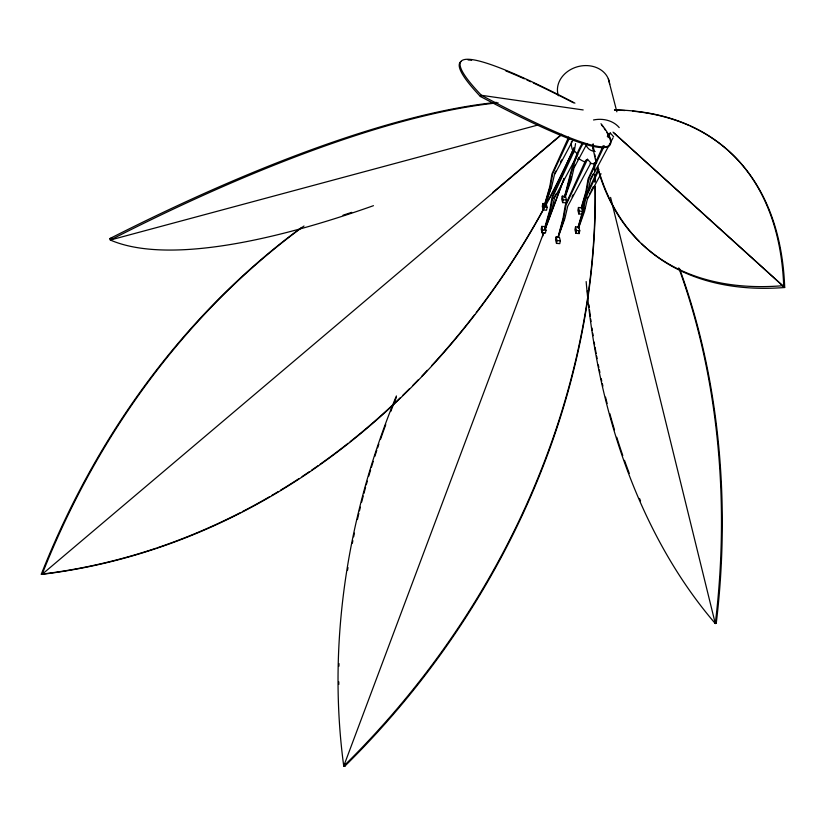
<?xml version="1.0" encoding="UTF-8"?>
<svg xmlns="http://www.w3.org/2000/svg" width="826" height="826" viewBox="0 0 826 826"><rect width="100%" height="100%" fill="white"/><g stroke="black" fill="none" stroke-linecap="round" stroke-linejoin="round"><path stroke-width="1.24" d="M575.557 143.59L574.38 150.797L552.986 196.33L550.57 209.133L544.778 229.081L550.312 212.757M584.891 198.312L582.712 210.96L577.87 227.749M542.888 203.506L542.31 206.345L543.25 209.969L546.533 210.207L547.111 207.378L546.172 203.743L542.888 203.506L543.828 207.14L543.25 209.969M545.79 205.633L546.172 203.743M541.763 226.386L541.185 229.215L542.124 232.849L545.408 233.087L545.986 230.258L545.046 226.623L541.763 226.386L542.703 230.02L542.124 232.849M544.664 228.513L545.046 226.623M562.269 196.123L561.69 198.963L562.63 202.587L565.913 202.824L566.491 199.995L565.552 196.361L562.269 196.123L563.198 199.758L562.63 202.587M556.125 236.928L555.547 239.767L556.487 243.391L559.77 243.629L560.348 240.8L559.408 237.165L556.125 236.928L557.065 240.562L556.487 243.391M578.458 207.481L577.89 210.31L578.82 213.944L582.113 214.182L582.691 211.342L581.752 207.718L578.458 207.481L579.398 211.105L578.82 213.944M575.526 226.861L574.948 229.69L575.887 233.324L579.181 233.562L579.749 230.733L578.809 227.098L575.526 226.861L576.465 230.495L575.887 233.324M571.344 176.847L565.036 196.794M584.653 208.245L578.737 227.026M544.241 205.788L549.786 186.593L551.954 173.945L568.66 137.085M544.747 227.511L549.94 209.515L552.119 196.867L572.428 151.984L574.38 150.797L577.694 154.503L554.556 197.806L551.727 210.041L544.995 228.947M564.21 197.559C569.62 178.829 572.439 159.697 582.619 142.64M564.251 218.9L557.932 237.558L563.095 217.992L565.273 205.344L585.582 160.461L587.534 159.273L590.848 162.98L567.71 206.283L564.881 218.518L558.149 237.423L563.714 217.61L566.14 204.807L587.534 159.273M581.37 207.336L585.871 191.746L588.04 179.097L603.207 145.665M544.458 205.653L550.405 186.211L552.821 173.408L569.331 138.334M564.447 197.414C570.25 178.86 573.151 159.769 583.528 142.919M581.287 208.379L586.491 191.364L588.907 178.571L604.333 145.81M578.138 227.594L583.342 210.578L585.758 197.775L599.015 169.671M545.015 204.993L550.942 187.502M581.896 207.811L586.636 193.821M545.253 204.848L551.572 187.12L554.401 174.885L572.81 140.482M565.294 196.629L571.189 180.089L574.018 167.854L587.11 143.456M581.762 208.813L587.658 192.272L590.487 180.037L613.026 137.849M578.613 228.028L584.509 211.487L587.327 199.252L601.018 173.739M542.486 236.618L543.838 232.994M545.191 229.38L564.127 178.684M543.694 232.674L343.74 766.063L344.576 766.404A717.68 589.919 -50.4 0 0 595.226 186.325M545.046 229.06L564.055 178.375M607.327 136.507L608.359 134.215L610.3 133.027L613.615 136.744M598.509 168.318L585.366 197.28M608.132 137.674L610.3 133.027M560.472 162.154L561.628 159.893M577.766 159.645L578.933 157.384M572.036 196.949L573.203 194.688M591.075 191.043L593.398 186.521M554.68 173.243L555.836 171.065M553.688 198.333L555.991 193.986M573.719 167.296L574.875 165.128M590.187 179.479L593.078 174.049M587.038 198.694L588.195 196.526M589.341 194.347L590.497 192.179M492.637 192.592L561.618 134.277M561.112 135.061L42.095 574.338L41.3 574.194A791.866 666.045 -86.6 0 1 301.562 227.439M679.622 268.863A560.699 373.92 -85.1 0 1 716.276 623.062L715.295 623.537A561.99 374.188 -85 0 1 586.15 281.573M538.593 124.84L110.323 240.025L109.724 238.642A733.725 195.525 -32.4 0 1 496.457 102.383M109.724 238.642L112.222 237.981M563.198 199.758L566.491 199.995M543.828 207.14L547.111 207.378M579.398 211.105L582.691 211.342M576.465 230.495L579.749 230.733M542.703 230.02L545.986 230.258M557.065 240.562L560.348 240.8M583.177 109.941L481.424 95.3L480.422 96.518A581.7 49.013 33.7 0 1 461.032 61.413M613.016 132.108L784.7 287.51A475.064 263.205 -49 0 1 641.327 243.453M614.131 133.12L783.719 286.612A475.177 262.121 -49 0 0 614.461 109.879M608.328 78.821L616.867 111.799M578.551 231.146L579.181 233.562M715.657 620.563L716.276 623.062M610.6 197.424L715.295 623.537A561.236 373.765 -85 0 0 678.755 267.872M573.905 147.916A791.866 666.045 -86.6 0 1 548.929 198.994M546.513 203.526A791.866 666.045 -86.6 0 1 545.284 205.788M543.446 209.154A791.866 666.045 -86.6 0 1 476.23 312.538M474.671 314.561A791.866 666.045 -86.6 0 1 431.719 365.588M427.321 370.327A791.866 666.045 -86.6 0 1 421.993 375.964M418.41 379.681A791.866 666.045 -86.6 0 1 412.99 385.215M409.355 388.86A791.866 666.045 -86.6 0 1 402.943 395.169M400.176 397.843A791.866 666.045 -86.6 0 1 350.141 441.662M348.107 443.273A791.866 666.045 -86.6 0 1 320.137 464.202M318.031 465.699A791.866 666.045 -86.6 0 1 311.691 470.108M309.564 471.553A791.866 666.045 -86.6 0 1 302.099 476.561M298.878 478.667A791.866 666.045 -86.6 0 1 280.52 490.221M278.352 491.532A791.866 666.045 -86.6 0 1 271.806 495.414M269.627 496.684A791.866 666.045 -86.6 0 1 242.369 511.614M240.056 512.801A791.866 666.045 -86.6 0 1 157.043 547.865M155.835 548.268A791.866 666.045 -86.6 0 1 41.3 574.194M600.967 123.704A581.091 47.753 33.7 0 1 481.424 95.3A581.091 47.753 33.7 0 1 574.927 103.157M639.51 241.667A475.064 263.205 -49 0 1 599.015 171.374M598.282 168.845A475.064 263.205 -49 0 1 597.57 166.305M596.63 162.691A475.064 263.205 -49 0 1 595.763 159.15M595.226 156.754A475.064 263.205 -49 0 1 594.699 154.348M593.966 150.704A475.064 263.205 -49 0 1 593.502 148.246M690.526 126.171A475.064 263.205 -49 0 1 784.7 287.51M614.699 110.106A475.064 263.205 -49 0 1 624.962 110.529M632.489 111.138A475.064 263.205 -49 0 1 689.4 125.666M593.12 143.745A717.68 589.919 -50.4 0 1 593.615 150.146M594.421 163.011A717.68 589.919 -50.4 0 1 594.782 170.765M594.927 174.647A717.68 589.919 -50.4 0 1 595.112 181.131M338.805 684.434A717.68 589.919 -50.4 0 1 338.794 681.832M338.928 666.2A717.68 589.919 -50.4 0 1 338.98 663.588M347.57 570.126A717.68 589.919 -50.4 0 1 347.983 567.555M352.361 543.219A717.68 589.919 -50.4 0 1 352.867 540.669M353.642 536.838A717.68 589.919 -50.4 0 1 354.416 533.131M357.421 519.523A717.68 589.919 -50.4 0 1 358.876 513.328M359.475 510.85A717.68 589.919 -50.4 0 1 360.384 507.133M361.633 502.177A717.68 589.919 -50.4 0 1 363.244 495.982M363.905 493.504A717.68 589.919 -50.4 0 1 365.588 487.309M366.279 484.831A717.68 589.919 -50.4 0 1 367.322 481.114M368.757 476.168A717.68 589.919 -50.4 0 1 370.595 469.994M371.339 467.516A717.68 589.919 -50.4 0 1 373.249 461.352M374.808 456.427A717.68 589.919 -50.4 0 1 376.811 450.284M377.627 447.826A717.68 589.919 -50.4 0 1 378.866 444.151M380.549 439.256A717.68 589.919 -50.4 0 1 385.763 424.647M390.729 411.524A717.68 589.919 -50.4 0 1 396.387 397.316M640.532 500.845A560.699 373.92 -85.1 0 1 639.489 498.439M629.278 473.36A560.699 373.92 -85.1 0 1 624.477 460.33M622.783 455.529A560.699 373.92 -85.1 0 1 616.754 437.253M614.482 429.83A560.699 373.92 -85.1 0 1 609.815 413.589M607.131 403.491A560.699 373.92 -85.1 0 1 605.53 397.151M602.897 386.114A560.699 373.92 -85.1 0 1 602.33 383.646M601.772 381.168A560.699 373.92 -85.1 0 1 601.225 378.69M599.893 372.454A560.699 373.92 -85.1 0 1 599.366 369.945M598.85 367.446A560.699 373.92 -85.1 0 1 598.344 364.927M597.126 358.618A560.699 373.92 -85.1 0 1 596.651 356.089M596.176 353.559A560.699 373.92 -85.1 0 1 595.04 347.199M594.606 344.649A560.699 373.92 -85.1 0 1 594.173 342.098M593.14 335.707A560.699 373.92 -85.1 0 1 592.738 333.136M592.345 330.576A560.699 373.92 -85.1 0 1 591.963 328.005M591.044 321.562A560.699 373.92 -85.1 0 1 590.683 318.991M590.342 316.41A560.699 373.92 -85.1 0 1 589.516 309.957M589.206 307.365A560.699 373.92 -85.1 0 1 588.897 304.784M588.184 298.475A560.699 373.92 -85.1 0 1 587.4 290.876M351.7 212.365A733.725 195.525 -32.4 0 1 342.986 215.214M468.094 59.968A581.7 49.013 33.7 0 1 471.605 60.277M505.822 70.902A581.7 49.013 33.7 0 1 524.355 78.842M526.874 79.988A581.7 49.013 33.7 0 1 530.726 81.753M533.348 82.972A581.7 49.013 33.7 0 1 573.512 102.796M610.507 143.156A581.855 49.064 33.7 0 1 480.309 96.436M601.514 124.902A581.855 49.064 33.7 0 1 602.928 126.739M604.219 128.515A581.855 49.064 33.7 0 1 605.396 130.198M606.924 132.583A581.855 49.064 33.7 0 1 610.497 141.091M782.749 285.713A475.291 261.026 -49.1 0 1 597.332 167.059M596.062 162.185A475.291 261.026 -49.1 0 1 592.779 146.574M593.047 144.953A717.908 589.805 -50.2 0 1 593.44 150.074M594.235 162.929A717.908 589.805 -50.2 0 1 594.586 170.683M594.73 174.565A717.908 589.805 -50.2 0 1 594.937 182.339M595.009 186.242A717.908 589.805 -50.2 0 1 343.74 766.063A717.908 589.805 -50.2 0 1 396.387 395.933M574.08 147.947A791.989 665.549 -86.7 0 1 545.511 205.829M544.282 208.08A791.989 665.549 -86.7 0 1 42.095 574.338A791.989 665.549 -86.7 0 1 304.02 226.004M373.455 205.684A734.066 194.554 -32.5 0 1 110.323 240.025A734.066 194.554 -32.5 0 1 498.099 102.816M595.752 163.806A26.401 21.941 -14.5 0 1 590.156 163.393M584.705 161.875A26.401 21.941 -14.5 0 1 578.272 158.065M573.729 152.645A26.401 21.941 -14.5 0 1 571.447 141.514M593.512 119.966A26.401 21.941 -14.5 0 1 619.221 127.596M595.174 151.519A11.884 9.881 -14.5 0 1 586.336 145.613M558.407 95.764A26.401 21.941 -14.5 0 1 579.15 66.328A26.401 21.941 -14.5 0 1 609.66 84.397M345.475 763.998L344.576 766.404L345.475 763.998"/></g></svg>
